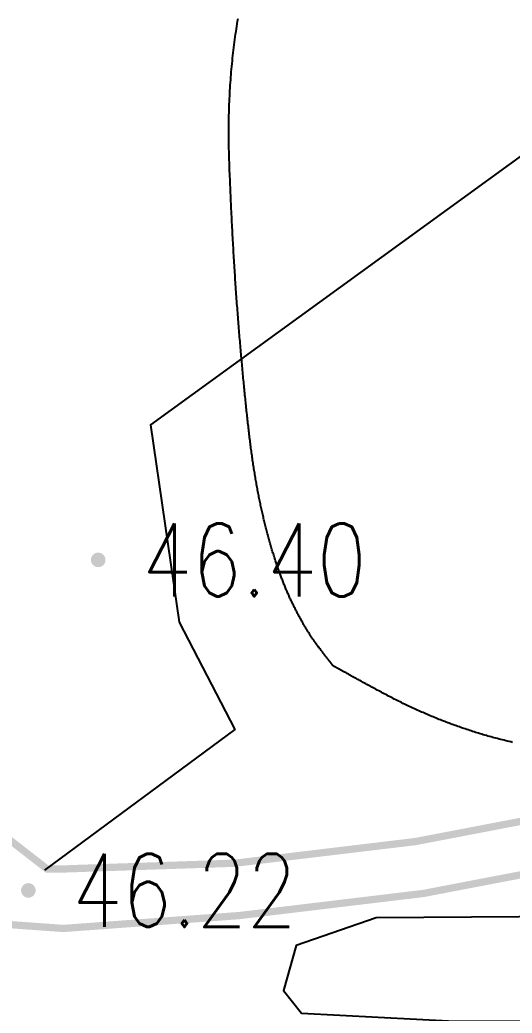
# Model space of a CAD drawing. Extents: x 39624947 to 39626627, y 3418539 to 3418836.
# Drawn here: x 39625968.07 to 39625981.58, y 3418722.41 to 3418749.67 of the extents above; entities that cross this region are included whole.
import ezdxf
from ezdxf.enums import TextEntityAlignment as Align

# ---------------------------------------------------------------- set-up
doc = ezdxf.new("R2010")
doc.units = 0
doc.layers.get('0').update_dxf_attribs({"linetype": 'CONTINUOUS'})
for name, color, linetype in [('DLSS', 4, 'CONTINUOUS'), ('GCD', 7, 'CONTINUOUS'), ('PUB_WALL', 9, 'CONTINUOUS')]:
    doc.layers.add(name, color=color, linetype=linetype)
doc.styles.add('HZ', font='rs.shx', dxfattribs={"width": 0.8, "bigfont": 'hztxt.shx'})

# ---------------------------------------------------------------- blocks, each defined once
blk = doc.blocks.new('GC200')
at = {"linetype": 'Continuous', "const_width": 0.2, "flags": 128}
blk.add_lwpolyline([(-0.1, 0, 1), (0.1, 0, 1)], format="xyb", close=True, dxfattribs=at)
blk = doc.blocks.new('111133333777777')
at = {"layer": 'GCD', "linetype": 'Continuous'}
blk.add_lwpolyline([(39623353.772, 3418717.391), (39623334.155, 3418717.254), (39623331.952, 3418716.497), (39623331.608, 3418715.259), (39623332.102, 3418714.634), (39623336.307, 3418714.413), (39623354.364, 3418714.413), (39623365.131, 3418714.433), (39623366.639, 3418714.533), (39623367.09, 3418715.499), (39623366.349, 3418716.111), (39623365.253, 3418717.013), (39623363.577, 3418717.077)], close=True, dxfattribs=at)
at = {"layer": 'PUB_WALL', "color": 252, "ltscale": 0.01}
blk.add_lwpolyline([(39623337.896, 3418722.067), (39623337.849, 3418722.079), (39623337.802, 3418722.09), (39623337.756, 3418722.101), (39623337.71, 3418722.112), (39623337.664, 3418722.124), (39623337.618, 3418722.135), (39623337.573, 3418722.147), (39623337.528, 3418722.158), (39623337.483, 3418722.17), (39623337.438, 3418722.182), (39623337.394, 3418722.194), (39623337.35, 3418722.206), (39623337.306, 3418722.218), (39623337.263, 3418722.23), (39623337.219, 3418722.242), (39623337.176, 3418722.254), (39623337.134, 3418722.267), (39623337.091, 3418722.279), (39623337.049, 3418722.291), (39623337.007, 3418722.304), (39623336.965, 3418722.317), (39623336.924, 3418722.329), (39623336.882, 3418722.342), (39623336.841, 3418722.355), (39623336.8, 3418722.368), (39623336.759, 3418722.381), (39623336.719, 3418722.394), (39623336.678, 3418722.408), (39623336.638, 3418722.421), (39623336.597, 3418722.435), (39623336.557, 3418722.448), (39623336.517, 3418722.462), (39623336.477, 3418722.476), (39623336.437, 3418722.49), (39623336.396, 3418722.504), (39623336.356, 3418722.519), (39623336.316, 3418722.533), (39623336.276, 3418722.548), (39623336.236, 3418722.562), (39623336.196, 3418722.577), (39623336.156, 3418722.592), (39623336.116, 3418722.607), (39623336.076, 3418722.622), (39623336.036, 3418722.638), (39623335.996, 3418722.653), (39623335.956, 3418722.669), (39623335.916, 3418722.685), (39623335.876, 3418722.7), (39623335.836, 3418722.716), (39623335.796, 3418722.733), (39623335.757, 3418722.749), (39623335.717, 3418722.765), (39623335.677, 3418722.782), (39623335.637, 3418722.798), (39623335.597, 3418722.815), (39623335.558, 3418722.832), (39623335.518, 3418722.849), (39623335.478, 3418722.866), (39623335.439, 3418722.884), (39623335.399, 3418722.901), (39623335.359, 3418722.919), (39623335.32, 3418722.936), (39623335.28, 3418722.954), (39623335.24, 3418722.972), (39623335.201, 3418722.99), (39623335.161, 3418723.008), (39623335.122, 3418723.027), (39623335.082, 3418723.045), (39623335.043, 3418723.064), (39623335.003, 3418723.083), (39623334.964, 3418723.101), (39623334.925, 3418723.12), (39623334.885, 3418723.139), (39623334.846, 3418723.159), (39623334.806, 3418723.178), (39623334.767, 3418723.198), (39623334.728, 3418723.217), (39623334.688, 3418723.237), (39623334.649, 3418723.257), (39623334.61, 3418723.277), (39623334.571, 3418723.297), (39623334.531, 3418723.318), (39623334.492, 3418723.338), (39623334.453, 3418723.359), (39623334.414, 3418723.379), (39623334.375, 3418723.4), (39623334.336, 3418723.421), (39623334.297, 3418723.442), (39623334.259, 3418723.462), (39623334.221, 3418723.483), (39623334.183, 3418723.503), (39623334.146, 3418723.524), (39623334.108, 3418723.544), (39623334.072, 3418723.564), (39623334.035, 3418723.584), (39623334, 3418723.603), (39623333.965, 3418723.623), (39623333.93, 3418723.641), (39623333.896, 3418723.66), (39623333.863, 3418723.678), (39623333.83, 3418723.696), (39623333.798, 3418723.714), (39623333.767, 3418723.731), (39623333.736, 3418723.748), (39623333.706, 3418723.764), (39623333.676, 3418723.781), (39623333.647, 3418723.797), (39623333.619, 3418723.812), (39623333.591, 3418723.827), (39623333.564, 3418723.842), (39623333.537, 3418723.857), (39623333.512, 3418723.871), (39623333.486, 3418723.885), (39623333.461, 3418723.898), (39623333.437, 3418723.912), (39623333.414, 3418723.924), (39623333.391, 3418723.937), (39623333.369, 3418723.949), (39623333.347, 3418723.961), (39623333.326, 3418723.973), (39623333.306, 3418723.984), (39623333.286, 3418723.995), (39623333.267, 3418724.005), (39623333.248, 3418724.015), (39623333.23, 3418724.025), (39623333.213, 3418724.035), (39623333.196, 3418724.044), (39623333.18, 3418724.053), (39623333.164, 3418724.061), (39623333.149, 3418724.07), (39623333.135, 3418724.078), (39623333.121, 3418724.085), (39623333.108, 3418724.092), (39623333.095, 3418724.099), (39623333.083, 3418724.106), (39623333.072, 3418724.112), (39623333.061, 3418724.118), (39623333.051, 3418724.123), (39623333.042, 3418724.128), (39623333.033, 3418724.133), (39623333.025, 3418724.138), (39623333.017, 3418724.142), (39623333.01, 3418724.146), (39623333.004, 3418724.149), (39623332.998, 3418724.152), (39623332.993, 3418724.155), (39623332.988, 3418724.158), (39623332.984, 3418724.16), (39623332.981, 3418724.162), (39623332.978, 3418724.163), (39623332.976, 3418724.165), (39623332.974, 3418724.166), (39623332.972, 3418724.167), (39623332.97, 3418724.168), (39623332.969, 3418724.169), (39623332.967, 3418724.171), (39623332.966, 3418724.172), (39623332.965, 3418724.173), (39623332.964, 3418724.174), (39623332.963, 3418724.175), (39623332.962, 3418724.177), (39623332.961, 3418724.179), (39623332.959, 3418724.181), (39623332.957, 3418724.183), (39623332.955, 3418724.186), (39623332.953, 3418724.189), (39623332.951, 3418724.192), (39623332.948, 3418724.195), (39623332.945, 3418724.199), (39623332.942, 3418724.203), (39623332.939, 3418724.207), (39623332.936, 3418724.211), (39623332.932, 3418724.216), (39623332.928, 3418724.221), (39623332.924, 3418724.226), (39623332.92, 3418724.232), (39623332.916, 3418724.237), (39623332.911, 3418724.243), (39623332.906, 3418724.249), (39623332.902, 3418724.256), (39623332.896, 3418724.262), (39623332.891, 3418724.269), (39623332.886, 3418724.276), (39623332.88, 3418724.284), (39623332.874, 3418724.292), (39623332.868, 3418724.299), (39623332.862, 3418724.308), (39623332.855, 3418724.316), (39623332.848, 3418724.325), (39623332.842, 3418724.334), (39623332.835, 3418724.343), (39623332.827, 3418724.352), (39623332.82, 3418724.362), (39623332.812, 3418724.372), (39623332.804, 3418724.382), (39623332.796, 3418724.392), (39623332.788, 3418724.403), (39623332.78, 3418724.414), (39623332.771, 3418724.425), (39623332.762, 3418724.437), (39623332.753, 3418724.448), (39623332.744, 3418724.46), (39623332.735, 3418724.473), (39623332.725, 3418724.485), (39623332.715, 3418724.498), (39623332.705, 3418724.511), (39623332.695, 3418724.524), (39623332.685, 3418724.537), (39623332.674, 3418724.551), (39623332.664, 3418724.565), (39623332.653, 3418724.579), (39623332.642, 3418724.594), (39623332.63, 3418724.608), (39623332.619, 3418724.623), (39623332.607, 3418724.639), (39623332.595, 3418724.654), (39623332.584, 3418724.669), (39623332.572, 3418724.685), (39623332.56, 3418724.701), (39623332.548, 3418724.717), (39623332.535, 3418724.734), (39623332.523, 3418724.75), (39623332.511, 3418724.767), (39623332.499, 3418724.784), (39623332.486, 3418724.801), (39623332.474, 3418724.818), (39623332.462, 3418724.835), (39623332.449, 3418724.852), (39623332.437, 3418724.87), (39623332.425, 3418724.887), (39623332.413, 3418724.905), (39623332.401, 3418724.923), (39623332.388, 3418724.941), (39623332.376, 3418724.959), (39623332.364, 3418724.977), (39623332.352, 3418724.995), (39623332.34, 3418725.014), (39623332.328, 3418725.033), (39623332.316, 3418725.051), (39623332.304, 3418725.07), (39623332.291, 3418725.089), (39623332.279, 3418725.108), (39623332.267, 3418725.128), (39623332.255, 3418725.147), (39623332.243, 3418725.167), (39623332.231, 3418725.186), (39623332.219, 3418725.206), (39623332.207, 3418725.226), (39623332.195, 3418725.246), (39623332.183, 3418725.266), (39623332.171, 3418725.287), (39623332.16, 3418725.307), (39623332.148, 3418725.328), (39623332.136, 3418725.348), (39623332.124, 3418725.369), (39623332.112, 3418725.39), (39623332.1, 3418725.411), (39623332.088, 3418725.432), (39623332.076, 3418725.454), (39623332.065, 3418725.475), (39623332.053, 3418725.497), (39623332.041, 3418725.519), (39623332.029, 3418725.54), (39623332.017, 3418725.562), (39623332.006, 3418725.585), (39623331.994, 3418725.607), (39623331.982, 3418725.629), (39623331.97, 3418725.652), (39623331.959, 3418725.674), (39623331.947, 3418725.697), (39623331.935, 3418725.72), (39623331.924, 3418725.743), (39623331.912, 3418725.766), (39623331.9, 3418725.789), (39623331.889, 3418725.813), (39623331.877, 3418725.836), (39623331.866, 3418725.86), (39623331.854, 3418725.884), (39623331.843, 3418725.908), (39623331.831, 3418725.932), (39623331.819, 3418725.956), (39623331.808, 3418725.981), (39623331.797, 3418726.005), (39623331.785, 3418726.03), (39623331.774, 3418726.055), (39623331.762, 3418726.08), (39623331.751, 3418726.105), (39623331.74, 3418726.13), (39623331.728, 3418726.155), (39623331.717, 3418726.181), (39623331.706, 3418726.207), (39623331.695, 3418726.233), (39623331.684, 3418726.259), (39623331.673, 3418726.285), (39623331.662, 3418726.311), (39623331.65, 3418726.338), (39623331.64, 3418726.364), (39623331.629, 3418726.391), (39623331.618, 3418726.418), (39623331.607, 3418726.445), (39623331.596, 3418726.473), (39623331.585, 3418726.5), (39623331.575, 3418726.528), (39623331.564, 3418726.556), (39623331.553, 3418726.584), (39623331.543, 3418726.612), (39623331.532, 3418726.64), (39623331.521, 3418726.668), (39623331.511, 3418726.697), (39623331.5, 3418726.726), (39623331.49, 3418726.755), (39623331.48, 3418726.784), (39623331.469, 3418726.813), (39623331.459, 3418726.842), (39623331.449, 3418726.872), (39623331.438, 3418726.901), (39623331.428, 3418726.931), (39623331.418, 3418726.961), (39623331.408, 3418726.991), (39623331.398, 3418727.022), (39623331.388, 3418727.052), (39623331.378, 3418727.083), (39623331.368, 3418727.113), (39623331.358, 3418727.144), (39623331.348, 3418727.175), (39623331.338, 3418727.207), (39623331.328, 3418727.238), (39623331.318, 3418727.27), (39623331.309, 3418727.301), (39623331.299, 3418727.333), (39623331.289, 3418727.365), (39623331.28, 3418727.398), (39623331.27, 3418727.43), (39623331.26, 3418727.462), (39623331.251, 3418727.495), (39623331.241, 3418727.528), (39623331.232, 3418727.561), (39623331.223, 3418727.594), (39623331.213, 3418727.627), (39623331.204, 3418727.661), (39623331.195, 3418727.694), (39623331.185, 3418727.728), (39623331.176, 3418727.762), (39623331.167, 3418727.796), (39623331.158, 3418727.83), (39623331.149, 3418727.865), (39623331.14, 3418727.899), (39623331.131, 3418727.934), (39623331.122, 3418727.968), (39623331.113, 3418728.003), (39623331.104, 3418728.038), (39623331.095, 3418728.073), (39623331.087, 3418728.109), (39623331.078, 3418728.144), (39623331.07, 3418728.179), (39623331.061, 3418728.215), (39623331.053, 3418728.251), (39623331.044, 3418728.286), (39623331.036, 3418728.322), (39623331.028, 3418728.358), (39623331.019, 3418728.394), (39623331.011, 3418728.431), (39623331.003, 3418728.467), (39623330.995, 3418728.503), (39623330.987, 3418728.54), (39623330.979, 3418728.577), (39623330.972, 3418728.614), (39623330.964, 3418728.651), (39623330.956, 3418728.688), (39623330.948, 3418728.725), (39623330.941, 3418728.762), (39623330.933, 3418728.799), (39623330.926, 3418728.837), (39623330.918, 3418728.874), (39623330.911, 3418728.912), (39623330.904, 3418728.95), (39623330.897, 3418728.988), (39623330.889, 3418729.026), (39623330.882, 3418729.064), (39623330.875, 3418729.103), (39623330.868, 3418729.141), (39623330.861, 3418729.179), (39623330.855, 3418729.218), (39623330.848, 3418729.257), (39623330.841, 3418729.296), (39623330.834, 3418729.335), (39623330.828, 3418729.374), (39623330.821, 3418729.413), (39623330.815, 3418729.452), (39623330.808, 3418729.492), (39623330.802, 3418729.531), (39623330.796, 3418729.571), (39623330.789, 3418729.611), (39623330.783, 3418729.651), (39623330.777, 3418729.691), (39623330.771, 3418729.731), (39623330.765, 3418729.771), (39623330.759, 3418729.811), (39623330.753, 3418729.852), (39623330.747, 3418729.892), (39623330.742, 3418729.933), (39623330.736, 3418729.974), (39623330.73, 3418730.015), (39623330.725, 3418730.056), (39623330.719, 3418730.097), (39623330.714, 3418730.138), (39623330.708, 3418730.18), (39623330.703, 3418730.221), (39623330.698, 3418730.263), (39623330.692, 3418730.305), (39623330.687, 3418730.347), (39623330.682, 3418730.39), (39623330.677, 3418730.432), (39623330.671, 3418730.475), (39623330.666, 3418730.519), (39623330.661, 3418730.562), (39623330.656, 3418730.606), (39623330.651, 3418730.65), (39623330.646, 3418730.694), (39623330.641, 3418730.739), (39623330.635, 3418730.784), (39623330.63, 3418730.829), (39623330.625, 3418730.875), (39623330.62, 3418730.921), (39623330.615, 3418730.967), (39623330.61, 3418731.014), (39623330.605, 3418731.061), (39623330.6, 3418731.108), (39623330.594, 3418731.155), (39623330.589, 3418731.203), (39623330.584, 3418731.251), (39623330.579, 3418731.3), (39623330.574, 3418731.349), (39623330.569, 3418731.398), (39623330.564, 3418731.447), (39623330.559, 3418731.497), (39623330.554, 3418731.547), (39623330.549, 3418731.597), (39623330.544, 3418731.648), (39623330.538, 3418731.699), (39623330.533, 3418731.75), (39623330.528, 3418731.801), (39623330.523, 3418731.853), (39623330.518, 3418731.905), (39623330.513, 3418731.958), (39623330.508, 3418732.011), (39623330.503, 3418732.064), (39623330.498, 3418732.117), (39623330.493, 3418732.171), (39623330.488, 3418732.225), (39623330.483, 3418732.279), (39623330.478, 3418732.334), (39623330.473, 3418732.389), (39623330.468, 3418732.444), (39623330.463, 3418732.5), (39623330.458, 3418732.556), (39623330.453, 3418732.612), (39623330.448, 3418732.668), (39623330.443, 3418732.725), (39623330.438, 3418732.782), (39623330.433, 3418732.84), (39623330.428, 3418732.897), (39623330.423, 3418732.956), (39623330.418, 3418733.014), (39623330.413, 3418733.073), (39623330.408, 3418733.132), (39623330.403, 3418733.191), (39623330.398, 3418733.25), (39623330.393, 3418733.31), (39623330.388, 3418733.371), (39623330.383, 3418733.431), (39623330.378, 3418733.492), (39623330.373, 3418733.553), (39623330.368, 3418733.614), (39623330.363, 3418733.676), (39623330.358, 3418733.738), (39623330.353, 3418733.8), (39623330.349, 3418733.863), (39623330.344, 3418733.925), (39623330.339, 3418733.988), (39623330.334, 3418734.052), (39623330.329, 3418734.115), (39623330.325, 3418734.179), (39623330.32, 3418734.243), (39623330.316, 3418734.307), (39623330.311, 3418734.371), (39623330.306, 3418734.436), (39623330.302, 3418734.501), (39623330.297, 3418734.566), (39623330.293, 3418734.631), (39623330.288, 3418734.697), (39623330.284, 3418734.763), (39623330.28, 3418734.829), (39623330.275, 3418734.896), (39623330.271, 3418734.962), (39623330.267, 3418735.029), (39623330.263, 3418735.096), (39623330.258, 3418735.163), (39623330.254, 3418735.231), (39623330.25, 3418735.299), (39623330.246, 3418735.367), (39623330.242, 3418735.435), (39623330.238, 3418735.504), (39623330.234, 3418735.573), (39623330.23, 3418735.642), (39623330.226, 3418735.711), (39623330.222, 3418735.781), (39623330.218, 3418735.85), (39623330.214, 3418735.92), (39623330.21, 3418735.991), (39623330.207, 3418736.061), (39623330.203, 3418736.132), (39623330.199, 3418736.203), (39623330.195, 3418736.274), (39623330.192, 3418736.346), (39623330.188, 3418736.417), (39623330.185, 3418736.489), (39623330.181, 3418736.562), (39623330.177, 3418736.634), (39623330.174, 3418736.707), (39623330.17, 3418736.78), (39623330.167, 3418736.853), (39623330.164, 3418736.926), (39623330.16, 3418737), (39623330.157, 3418737.074), (39623330.154, 3418737.148), (39623330.15, 3418737.222), (39623330.147, 3418737.297), (39623330.144, 3418737.372), (39623330.141, 3418737.447), (39623330.138, 3418737.523), (39623330.134, 3418737.598), (39623330.131, 3418737.674), (39623330.128, 3418737.75), (39623330.125, 3418737.826), (39623330.123, 3418737.903), (39623330.12, 3418737.979), (39623330.117, 3418738.056), (39623330.115, 3418738.132), (39623330.113, 3418738.209), (39623330.111, 3418738.286), (39623330.109, 3418738.362), (39623330.108, 3418738.439), (39623330.106, 3418738.516), (39623330.105, 3418738.592), (39623330.105, 3418738.669), (39623330.104, 3418738.745), (39623330.104, 3418738.821), (39623330.104, 3418738.898), (39623330.105, 3418738.974), (39623330.105, 3418739.05), (39623330.106, 3418739.125), (39623330.108, 3418739.201), (39623330.109, 3418739.277), (39623330.111, 3418739.353), (39623330.113, 3418739.428), (39623330.116, 3418739.503), (39623330.118, 3418739.579), (39623330.122, 3418739.654), (39623330.125, 3418739.729), (39623330.129, 3418739.804), (39623330.132, 3418739.879), (39623330.137, 3418739.954), (39623330.141, 3418740.028), (39623330.146, 3418740.103), (39623330.151, 3418740.177), (39623330.156, 3418740.252), (39623330.162, 3418740.326), (39623330.168, 3418740.4), (39623330.174, 3418740.474), (39623330.181, 3418740.548), (39623330.188, 3418740.622), (39623330.195, 3418740.696), (39623330.202, 3418740.77), (39623330.21, 3418740.844), (39623330.218, 3418740.917), (39623330.226, 3418740.99), (39623330.235, 3418741.064), (39623330.244, 3418741.137), (39623330.253, 3418741.21), (39623330.262, 3418741.283), (39623330.272, 3418741.356), (39623330.282, 3418741.429), (39623330.292, 3418741.502), (39623330.303, 3418741.574), (39623330.314, 3418741.647), (39623330.325, 3418741.719), (39623330.336, 3418741.792), (39623330.348, 3418741.864), (39623330.36, 3418741.936)], dxfattribs=at)
at = {"layer": 'PUB_WALL', "color": 252, "ltscale": 0.01, "elevation": 51.487}
blk.add_lwpolyline([(39623376, 3418741.587), (39623370.731, 3418738.895), (39623364.894, 3418738.578), (39623361.071, 3418737.144), (39623358.673, 3418744.58), (39623356.432, 3418748.613), (39623353.815, 3418748.942), (39623351.358, 3418750.67), (39623342.439, 3418741.296), (39623327.952, 3418730.783), (39623328.738, 3418725.369), (39623330.273, 3418722.417), (39623325.046, 3418718.565)], dxfattribs=at)
at = {"layer": 'PUB_WALL', "color": 252, "ltscale": 0.01}
ref = blk.add_blockref('GC200', (39623326.519, 3418727.076, 46.4), dxfattribs=at)
ref.add_attrib('height', '46.40', dxfattribs={"layer": 'GCD', "linetype": 'Continuous', "height": 2, "style": 'HZ', "width": 0.8}).set_placement((39623327.719, 3418727.076, 46.4), align=Align.MIDDLE_LEFT)
ref = blk.add_blockref('GC200', (39623324.601, 3418718.005, 46.22), dxfattribs=at)
ref.add_attrib('height', '46.22', dxfattribs={"layer": 'GCD', "linetype": 'Continuous', "height": 2, "style": 'HZ', "width": 0.8}).set_placement((39623325.801, 3418718.005, 46.22), align=Align.MIDDLE_LEFT)

msp = doc.modelspace()

# ---------------------------------------------------------------- linework, layer by layer
at = {"layer": 'DLSS', "linetype": 'Continuous', "const_width": 0.2, "elevation": 51.487, "flags": 128}
for points in [[(39625969.223, 3418726.368), (39625968.815, 3418726.368), (39625967.279, 3418727.561), (39625965.548, 3418729.629), (39625963.949, 3418733.505), (39625963.09, 3418741.608), (39625962.553, 3418749.55), (39625961.871, 3418761.167), (39625962.376, 3418771.404), (39625962.734, 3418780.71), (39625962.692, 3418781.819), (39625962.558, 3418788.441), (39625961.181, 3418798.743), (39625959.244, 3418809.907), (39625958.171, 3418817.134), (39625957.758, 3418821.707)], [(39625969.223, 3418726.368), (39625973.976, 3418726.528), (39625978.922, 3418727.121), (39625991.224, 3418729.476), (39625996.678, 3418730.649), (39626002.081, 3418731.75), (39626008.867, 3418732.603), (39626018.299, 3418733.496), (39626037.203, 3418733.726), (39626046.282, 3418735.625), (39626069.63, 3418740.113), (39626078.837, 3418742.142), (39626092.76, 3418744.191), (39626103.359, 3418747.636), (39626106.33, 3418749.103)], [(39625967.35, 3418724.987), (39625967.844, 3418724.838), (39625969.262, 3418724.737), (39625974.088, 3418725.09), (39625979.143, 3418725.697), (39625991.511, 3418728.064), (39625996.973, 3418729.239), (39626002.315, 3418730.327), (39626009.025, 3418731.171), (39626018.376, 3418732.056), (39626038.252, 3418732.603)]]:
    msp.add_lwpolyline(points, dxfattribs=at)

# ---------------------------------------------------------------- block references
at = {"linetype": 'Continuous'}
msp.add_blockref('111133333777777', (2643.698, 7.776), dxfattribs=at)

doc.saveas('drawing.dxf')
